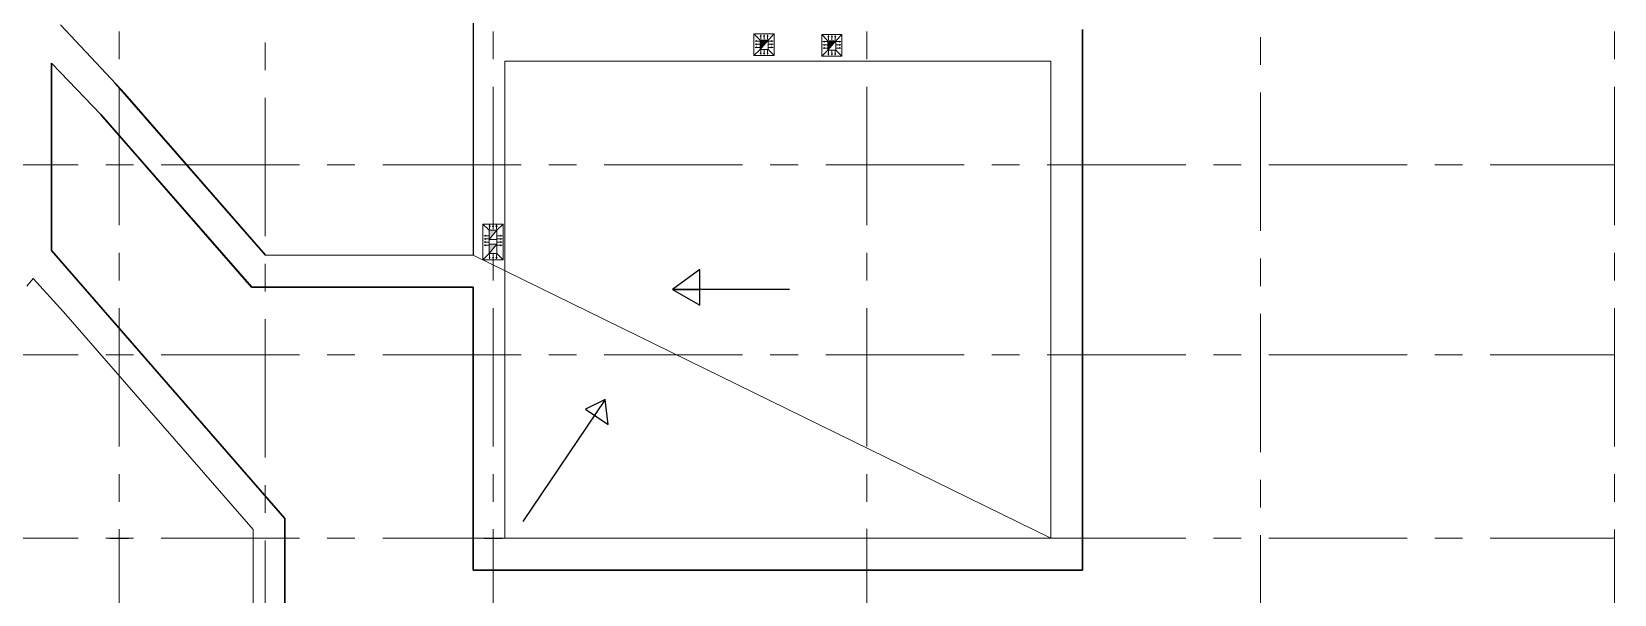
# Model space of a CAD drawing. Header units: millimetres. Extents: x -689206 to 4969298, y -1019800 to 703299.
# Drawn here: x 468874 to 494281, y -80608 to -71570 of the extents above; entities that cross this region are included whole.
import ezdxf

# ---------------------------------------------------------------- set-up
doc = ezdxf.new("R2010")
doc.units = ezdxf.units.MM
doc.linetypes.add('осеваяX2', pattern=[101.6, 63.5, -12.7, 12.7, -12.7])
doc.layers.add('кровля', color=211, linetype='Continuous')
doc.layers.add('четотам', color=7, linetype='Continuous')
for name, color, linetype, lineweight in [('несущие', 7, 'Continuous', 30), ('РАЗМЕРЫ', 7, 'Continuous', 9), ('стены', 7, 'Continuous', 20)]:
    doc.layers.add(name, color=color, linetype=linetype, lineweight=lineweight)

msp = doc.modelspace()

# ---------------------------------------------------------------- hatches: boundary and pattern name
at = {"layer": 'кровля', "lineweight": 15, "true_color": 0x000000}
h = msp.add_hatch(color=18, dxfattribs=at)
h.dxf.hatch_style = 1
h.paths.add_polyline_path([(480577.2, -71644.8), (480585.4, -71644.8), (480577.2, -71621.2)])
h.paths.add_polyline_path([(480569.1, -71644.8), (480577.2, -71644.8), (480577.2, -71621.2)])
h = msp.add_hatch(color=18, dxfattribs=at)
h.dxf.hatch_style = 1
h.paths.add_polyline_path([(480632.5, -71644.8), (480640.6, -71644.8), (480632.5, -71621.2)])
h.paths.add_polyline_path([(480624.4, -71644.8), (480632.5, -71644.8), (480632.5, -71621.2)])
h = msp.add_hatch(color=18, dxfattribs=at)
h.dxf.hatch_style = 1
h.paths.add_polyline_path([(480687.8, -71621.2), (480679.6, -71644.8), (480687.8, -71644.8)])
h.paths.add_polyline_path([(480687.8, -71621.2), (480687.8, -71644.8), (480695.9, -71644.8)])
h = msp.add_hatch(color=18, dxfattribs=at)
h.dxf.hatch_style = 1
h.paths.add_polyline_path([(481664.7, -71654.8), (481672.9, -71654.8), (481664.7, -71631.2)])
h.paths.add_polyline_path([(481656.6, -71654.8), (481664.7, -71654.8), (481664.7, -71631.2)])
h = msp.add_hatch(color=18, dxfattribs=at)
h.dxf.hatch_style = 1
h.paths.add_polyline_path([(481720, -71654.8), (481728.1, -71654.8), (481720, -71631.2)])
h.paths.add_polyline_path([(481711.9, -71654.8), (481720, -71654.8), (481720, -71631.2)])
h = msp.add_hatch(color=18, dxfattribs=at)
h.dxf.hatch_style = 1
h.paths.add_polyline_path([(481775.3, -71631.2), (481767.1, -71654.8), (481775.3, -71654.8)])
h.paths.add_polyline_path([(481775.3, -71631.2), (481775.3, -71654.8), (481783.4, -71654.8)])
h = msp.add_hatch(color=18, dxfattribs=at)
h.dxf.hatch_style = 1
h.paths.add_polyline_path([(480488.5, -71720.5), (480512.2, -71728.7), (480512.2, -71720.5)])
h.paths.add_polyline_path([(480488.5, -71720.5), (480512.2, -71720.5), (480512.2, -71712.4)])
h = msp.add_hatch(color=18, dxfattribs=at)
h.dxf.hatch_style = 1
h.paths.add_polyline_path([(480488.5, -71771.8), (480512.2, -71779.9), (480512.2, -71771.8)])
h.paths.add_polyline_path([(480488.5, -71771.8), (480512.2, -71771.8), (480512.2, -71763.7)])
h = msp.add_hatch(color=18, dxfattribs=at)
h.dxf.hatch_style = 1
h.paths.add_polyline_path([(480512.2, -71823), (480512.2, -71814.9), (480488.5, -71823)])
h.paths.add_polyline_path([(480512.2, -71831.2), (480512.2, -71823), (480488.5, -71823)])
h = msp.add_hatch(color=18, dxfattribs=at)
h.dxf.hatch_style = 1
h.paths.add_polyline_path([(480752.8, -71720.5), (480752.8, -71728.7), (480776.5, -71720.5)])
h.paths.add_polyline_path([(480752.8, -71712.4), (480752.8, -71720.5), (480776.5, -71720.5)])
h = msp.add_hatch(color=18, dxfattribs=at)
h.dxf.hatch_style = 1
h.paths.add_polyline_path([(480752.8, -71771.8), (480752.8, -71779.9), (480776.5, -71771.8)])
h.paths.add_polyline_path([(480752.8, -71763.7), (480752.8, -71771.8), (480776.5, -71771.8)])
h = msp.add_hatch(color=18, dxfattribs=at)
h.dxf.hatch_style = 1
h.paths.add_polyline_path([(480776.5, -71823), (480752.8, -71814.9), (480752.8, -71823)])
h.paths.add_polyline_path([(480776.5, -71823), (480752.8, -71823), (480752.8, -71831.2)])
h = msp.add_hatch(color=18, dxfattribs=at)
h.dxf.hatch_style = 1
h.paths.add_polyline_path([(481576, -71730.5), (481599.7, -71738.7), (481599.7, -71730.5)])
h.paths.add_polyline_path([(481576, -71730.5), (481599.7, -71730.5), (481599.7, -71722.4)])
h = msp.add_hatch(color=18, dxfattribs=at)
h.dxf.hatch_style = 1
h.paths.add_polyline_path([(481576, -71781.8), (481599.7, -71789.9), (481599.7, -71781.8)])
h.paths.add_polyline_path([(481576, -71781.8), (481599.7, -71781.8), (481599.7, -71773.7)])
h = msp.add_hatch(color=18, dxfattribs=at)
h.dxf.hatch_style = 1
h.paths.add_polyline_path([(481599.7, -71833), (481599.7, -71824.9), (481576, -71833)])
h.paths.add_polyline_path([(481599.7, -71841.2), (481599.7, -71833), (481576, -71833)])
h = msp.add_hatch(color=18, dxfattribs=at)
h.dxf.hatch_style = 1
h.paths.add_polyline_path([(481840.3, -71730.5), (481840.3, -71738.7), (481864, -71730.5)])
h.paths.add_polyline_path([(481840.3, -71722.4), (481840.3, -71730.5), (481864, -71730.5)])
h = msp.add_hatch(color=18, dxfattribs=at)
h.dxf.hatch_style = 1
h.paths.add_polyline_path([(481840.3, -71781.8), (481840.3, -71789.9), (481864, -71781.8)])
h.paths.add_polyline_path([(481840.3, -71773.7), (481840.3, -71781.8), (481864, -71781.8)])
h = msp.add_hatch(color=18, dxfattribs=at)
h.dxf.hatch_style = 1
h.paths.add_polyline_path([(481864, -71833), (481840.3, -71824.9), (481840.3, -71833)])
h.paths.add_polyline_path([(481864, -71833), (481840.3, -71833), (481840.3, -71841.2)])
h = msp.add_hatch(color=18, dxfattribs=at)
h.dxf.hatch_style = 1
h.paths.add_polyline_path([(480577.2, -71938.8), (480585.4, -71915.2), (480577.2, -71915.2)])
h.paths.add_polyline_path([(480577.2, -71938.8), (480577.2, -71915.2), (480569.1, -71915.2)])
h = msp.add_hatch(color=18, dxfattribs=at)
h.dxf.hatch_style = 1
h.paths.add_polyline_path([(480632.5, -71938.8), (480640.6, -71915.2), (480632.5, -71915.2)])
h.paths.add_polyline_path([(480632.5, -71938.8), (480632.5, -71915.2), (480624.4, -71915.2)])
h = msp.add_hatch(color=18, dxfattribs=at)
h.dxf.hatch_style = 1
h.paths.add_polyline_path([(480687.8, -71915.2), (480679.6, -71915.2), (480687.8, -71938.8)])
h.paths.add_polyline_path([(480695.9, -71915.2), (480687.8, -71915.2), (480687.8, -71938.8)])
h = msp.add_hatch(color=18, dxfattribs=at)
h.dxf.hatch_style = 1
h.paths.add_polyline_path([(481672.9, -71925.2), (481664.7, -71925.2), (481664.7, -71948.8)])
h.paths.add_polyline_path([(481664.7, -71925.2), (481656.6, -71925.2), (481664.7, -71948.8)])
h = msp.add_hatch(color=18, dxfattribs=at)
h.dxf.hatch_style = 1
h.paths.add_polyline_path([(481728.1, -71925.2), (481720, -71925.2), (481720, -71948.8)])
h.paths.add_polyline_path([(481720, -71925.2), (481711.9, -71925.2), (481720, -71948.8)])
h = msp.add_hatch(color=18, dxfattribs=at)
h.dxf.hatch_style = 1
h.paths.add_polyline_path([(481775.3, -71925.2), (481767.1, -71925.2), (481775.3, -71948.8)])
h.paths.add_polyline_path([(481783.4, -71925.2), (481775.3, -71925.2), (481775.3, -71948.8)])
at = {"layer": 'кровля', "lineweight": 15}
h = msp.add_hatch(color=7, dxfattribs=at)
h.dxf.hatch_style = 1
h.paths.add_polyline_path([(476225.8, -74698.6), (476233.9, -74698.6), (476225.8, -74674.9)])
h.paths.add_polyline_path([(476217.6, -74698.6), (476225.8, -74698.6), (476225.8, -74674.9)])
h = msp.add_hatch(color=7, dxfattribs=at)
h.dxf.hatch_style = 1
h.paths.add_polyline_path([(476281.1, -74698.6), (476289.2, -74698.6), (476281.1, -74674.9)])
h.paths.add_polyline_path([(476272.9, -74698.6), (476281.1, -74698.6), (476281.1, -74674.9)])
h = msp.add_hatch(color=7, dxfattribs=at)
h.dxf.hatch_style = 1
h.paths.add_polyline_path([(476336.3, -74674.9), (476328.2, -74698.6), (476336.3, -74698.6)])
h.paths.add_polyline_path([(476336.3, -74674.9), (476336.3, -74698.6), (476344.5, -74698.6)])
h = msp.add_hatch(color=7, dxfattribs=at)
h.dxf.hatch_style = 1
h.paths.add_polyline_path([(476137.1, -74849.2), (476160.7, -74857.4), (476160.7, -74849.2)])
h.paths.add_polyline_path([(476137.1, -74849.2), (476160.7, -74849.2), (476160.7, -74841.1)])
h = msp.add_hatch(color=7, dxfattribs=at)
h.dxf.hatch_style = 1
h.paths.add_polyline_path([(476137.1, -74899), (476160.7, -74907.2), (476160.7, -74899)])
h.paths.add_polyline_path([(476137.1, -74899), (476160.7, -74899), (476160.7, -74890.9)])
h = msp.add_hatch(color=7, dxfattribs=at)
h.dxf.hatch_style = 1
h.paths.add_polyline_path([(476137.1, -74950.3), (476160.7, -74958.4), (476160.7, -74950.3)])
h.paths.add_polyline_path([(476137.1, -74950.3), (476160.7, -74950.3), (476160.7, -74942.1)])
h = msp.add_hatch(color=7, dxfattribs=at)
h.dxf.hatch_style = 1
h.paths.add_polyline_path([(476401.4, -74849.2), (476401.4, -74857.4), (476425, -74849.2)])
h.paths.add_polyline_path([(476401.4, -74841.1), (476401.4, -74849.2), (476425, -74849.2)])
h = msp.add_hatch(color=7, dxfattribs=at)
h.dxf.hatch_style = 1
h.paths.add_polyline_path([(476401.4, -74899), (476401.4, -74907.2), (476425, -74899)])
h.paths.add_polyline_path([(476401.4, -74890.9), (476401.4, -74899), (476425, -74899)])
h = msp.add_hatch(color=7, dxfattribs=at)
h.dxf.hatch_style = 1
h.paths.add_polyline_path([(476401.4, -74950.3), (476401.4, -74958.4), (476425, -74950.3)])
h.paths.add_polyline_path([(476401.4, -74942.1), (476401.4, -74950.3), (476425, -74950.3)])
h = msp.add_hatch(color=7, dxfattribs=at)
h.dxf.hatch_style = 1
h.paths.add_polyline_path([(476160.7, -75001.5), (476160.7, -74993.4), (476137.1, -75001.5)])
h.paths.add_polyline_path([(476160.7, -75009.7), (476160.7, -75001.5), (476137.1, -75001.5)])
h = msp.add_hatch(color=7, dxfattribs=at)
h.dxf.hatch_style = 1
h.paths.add_polyline_path([(476225.8, -75218.8), (476233.9, -75195.2), (476225.8, -75195.2)])
h.paths.add_polyline_path([(476225.8, -75218.8), (476225.8, -75195.2), (476217.6, -75195.2)])
h = msp.add_hatch(color=7, dxfattribs=at)
h.dxf.hatch_style = 1
h.paths.add_polyline_path([(476281.1, -75218.8), (476289.2, -75195.2), (476281.1, -75195.2)])
h.paths.add_polyline_path([(476281.1, -75218.8), (476281.1, -75195.2), (476272.9, -75195.2)])
h = msp.add_hatch(color=7, dxfattribs=at)
h.dxf.hatch_style = 1
h.paths.add_polyline_path([(476336.3, -75195.2), (476328.2, -75195.2), (476336.3, -75218.8)])
h.paths.add_polyline_path([(476344.5, -75195.2), (476336.3, -75195.2), (476336.3, -75218.8)])
h = msp.add_hatch(color=7, dxfattribs=at)
h.dxf.hatch_style = 1
h.paths.add_polyline_path([(476425, -75001.5), (476401.4, -74993.4), (476401.4, -75001.5)])
h.paths.add_polyline_path([(476425, -75001.5), (476401.4, -75001.5), (476401.4, -75009.7)])
at = {"layer": 'РАЗМЕРЫ', "lineweight": 20, "ltscale": 150}
h = msp.add_hatch(color=256, dxfattribs=at)
h.dxf.hatch_style = 1
h.paths.add_polyline_path([(480695, -71705), (480570, -71705), (480570, -71855)])
h = msp.add_hatch(color=256, dxfattribs=at)
h.dxf.hatch_style = 1
h.paths.add_polyline_path([(481782.5, -71715), (481657.5, -71715), (481657.5, -71865)])
h = msp.add_hatch(color=256, dxfattribs=at)
h.dxf.hatch_style = 1
h.paths.add_polyline_path([(476343.6, -74760), (476218.6, -74760), (476218.6, -74910)])
h.paths.add_polyline_path([(476343.6, -74983.7), (476218.6, -74983.7), (476218.6, -75133.7)])

# ---------------------------------------------------------------- linework, layer by layer
at = {"layer": 'кровля', "color": 18, "lineweight": 15, "true_color": 0x000000}
for p, q in [((480570, -71705), (480470, -71605)), ((480577.2, -71621.2), (480569.1, -71644.8)), ((480569.1, -71644.8), (480577.2, -71644.8)), ((480577.2, -71691.2), (480577.2, -71621.2)), ((480577.2, -71621.2), (480585.4, -71644.8)), ((480585.4, -71644.8), (480577.2, -71644.8)), ((480632.5, -71621.2), (480624.4, -71644.8)), ((480624.4, -71644.8), (480632.5, -71644.8)), ((480632.5, -71691.2), (480632.5, -71621.2)), ((480632.5, -71621.2), (480640.6, -71644.8)), ((480640.6, -71644.8), (480632.5, -71644.8)), ((480687.8, -71621.2), (480679.6, -71644.8)), ((480679.6, -71644.8), (480687.8, -71644.8)), ((480687.8, -71691.2), (480687.8, -71621.2)), ((480687.8, -71621.2), (480695.9, -71644.8)), ((480695.9, -71644.8), (480687.8, -71644.8)), ((480695, -71705), (480795, -71605)), ((481657.5, -71715), (481557.5, -71615)), ((481664.7, -71631.2), (481656.6, -71654.8)), ((481664.7, -71701.2), (481664.7, -71631.2)), ((481664.7, -71631.2), (481672.9, -71654.8)), ((481720, -71631.2), (481711.9, -71654.8)), ((481720, -71701.2), (481720, -71631.2)), ((481720, -71631.2), (481728.1, -71654.8)), ((481775.3, -71631.2), (481767.1, -71654.8)), ((481775.3, -71701.2), (481775.3, -71631.2)), ((481775.3, -71631.2), (481783.4, -71654.8)), ((481782.5, -71715), (481882.5, -71615)), ((480570, -71855), (480470, -71955)), ((480488.5, -71720.5), (480512.2, -71712.4)), ((480558.5, -71720.5), (480488.5, -71720.5)), ((480488.5, -71720.5), (480512.2, -71728.7)), ((480488.5, -71771.8), (480512.2, -71763.7)), ((480558.5, -71771.8), (480488.5, -71771.8)), ((480488.5, -71771.8), (480512.2, -71779.9)), ((480488.5, -71823), (480512.2, -71814.9)), ((480558.5, -71823), (480488.5, -71823)), ((480488.5, -71823), (480512.2, -71831.2)), ((480512.2, -71712.4), (480512.2, -71720.5)), ((480512.2, -71728.7), (480512.2, -71720.5)), ((480512.2, -71763.7), (480512.2, -71771.8)), ((480512.2, -71779.9), (480512.2, -71771.8)), ((480512.2, -71814.9), (480512.2, -71823)), ((480512.2, -71831.2), (480512.2, -71823)), ((480577.2, -71868.8), (480577.2, -71938.8)), ((480632.5, -71868.8), (480632.5, -71938.8)), ((480687.8, -71868.8), (480687.8, -71938.8)), ((480695, -71855), (480795, -71955)), ((480706.5, -71720.5), (480776.5, -71720.5)), ((480706.5, -71771.8), (480776.5, -71771.8)), ((480706.5, -71823), (480776.5, -71823)), ((480776.5, -71720.5), (480752.8, -71712.4)), ((480752.8, -71712.4), (480752.8, -71720.5)), ((480776.5, -71720.5), (480752.8, -71728.7)), ((480752.8, -71728.7), (480752.8, -71720.5)), ((480776.5, -71771.8), (480752.8, -71763.7)), ((480752.8, -71763.7), (480752.8, -71771.8)), ((480776.5, -71771.8), (480752.8, -71779.9)), ((480752.8, -71779.9), (480752.8, -71771.8)), ((480776.5, -71823), (480752.8, -71814.9)), ((480752.8, -71814.9), (480752.8, -71823)), ((480776.5, -71823), (480752.8, -71831.2)), ((480752.8, -71831.2), (480752.8, -71823)), ((481657.5, -71865), (481557.5, -71965)), ((481576, -71730.5), (481599.7, -71722.4)), ((481646, -71730.5), (481576, -71730.5)), ((481576, -71730.5), (481599.7, -71738.7)), ((481576, -71781.8), (481599.7, -71773.7)), ((481646, -71781.8), (481576, -71781.8)), ((481576, -71781.8), (481599.7, -71789.9)), ((481576, -71833), (481599.7, -71824.9)), ((481646, -71833), (481576, -71833)), ((481576, -71833), (481599.7, -71841.2)), ((481599.7, -71722.4), (481599.7, -71730.5)), ((481599.7, -71738.7), (481599.7, -71730.5)), ((481599.7, -71773.7), (481599.7, -71781.8)), ((481599.7, -71789.9), (481599.7, -71781.8)), ((481599.7, -71824.9), (481599.7, -71833)), ((481599.7, -71841.2), (481599.7, -71833)), ((481656.6, -71654.8), (481664.7, -71654.8)), ((481672.9, -71654.8), (481664.7, -71654.8)), ((481664.7, -71878.8), (481664.7, -71948.8)), ((481711.9, -71654.8), (481720, -71654.8)), ((481728.1, -71654.8), (481720, -71654.8)), ((481720, -71878.8), (481720, -71948.8)), ((481767.1, -71654.8), (481775.3, -71654.8)), ((481783.4, -71654.8), (481775.3, -71654.8)), ((481775.3, -71878.8), (481775.3, -71948.8)), ((481782.5, -71865), (481882.5, -71965)), ((481794, -71730.5), (481864, -71730.5)), ((481794, -71781.8), (481864, -71781.8)), ((481794, -71833), (481864, -71833)), ((481864, -71730.5), (481840.3, -71722.4)), ((481840.3, -71722.4), (481840.3, -71730.5)), ((481864, -71730.5), (481840.3, -71738.7)), ((481840.3, -71738.7), (481840.3, -71730.5)), ((481864, -71781.8), (481840.3, -71773.7)), ((481840.3, -71773.7), (481840.3, -71781.8)), ((481864, -71781.8), (481840.3, -71789.9)), ((481840.3, -71789.9), (481840.3, -71781.8)), ((481864, -71833), (481840.3, -71824.9)), ((481840.3, -71824.9), (481840.3, -71833)), ((481864, -71833), (481840.3, -71841.2)), ((481840.3, -71841.2), (481840.3, -71833)), ((480577.2, -71938.8), (480569.1, -71915.2)), ((480569.1, -71915.2), (480577.2, -71915.2)), ((480577.2, -71938.8), (480585.4, -71915.2)), ((480585.4, -71915.2), (480577.2, -71915.2)), ((480632.5, -71938.8), (480624.4, -71915.2)), ((480624.4, -71915.2), (480632.5, -71915.2)), ((480632.5, -71938.8), (480640.6, -71915.2)), ((480640.6, -71915.2), (480632.5, -71915.2)), ((480687.8, -71938.8), (480679.6, -71915.2)), ((480679.6, -71915.2), (480687.8, -71915.2)), ((480687.8, -71938.8), (480695.9, -71915.2)), ((480695.9, -71915.2), (480687.8, -71915.2)), ((481664.7, -71948.8), (481656.6, -71925.2)), ((481656.6, -71925.2), (481664.7, -71925.2)), ((481664.7, -71948.8), (481672.9, -71925.2)), ((481672.9, -71925.2), (481664.7, -71925.2)), ((481720, -71948.8), (481711.9, -71925.2)), ((481711.9, -71925.2), (481720, -71925.2)), ((481720, -71948.8), (481728.1, -71925.2)), ((481728.1, -71925.2), (481720, -71925.2)), ((481775.3, -71948.8), (481767.1, -71925.2)), ((481767.1, -71925.2), (481775.3, -71925.2)), ((481775.3, -71948.8), (481783.4, -71925.2)), ((481783.4, -71925.2), (481775.3, -71925.2))]:
    msp.add_line(p, q, dxfattribs=at)
at = {"layer": 'кровля', "color": 7, "lineweight": 15}
for p, q in [((476218.6, -74760), (476118.6, -74660)), ((476225.8, -74674.9), (476217.6, -74698.6)), ((476225.8, -74744.9), (476225.8, -74674.9)), ((476225.8, -74674.9), (476233.9, -74698.6)), ((476281.1, -74674.9), (476272.9, -74698.6)), ((476281.1, -74744.9), (476281.1, -74674.9)), ((476281.1, -74674.9), (476289.2, -74698.6)), ((476336.3, -74674.9), (476328.2, -74698.6)), ((476336.3, -74744.9), (476336.3, -74674.9)), ((476336.3, -74674.9), (476344.5, -74698.6)), ((476343.6, -74760), (476443.6, -74660)), ((476137.1, -74849.2), (476160.7, -74841.1)), ((476207.1, -74849.2), (476137.1, -74849.2)), ((476137.1, -74849.2), (476160.7, -74857.4)), ((476137.1, -74899), (476160.7, -74890.9)), ((476207.1, -74899), (476137.1, -74899)), ((476137.1, -74899), (476160.7, -74907.2)), ((476137.1, -74950.3), (476160.7, -74942.1)), ((476160.7, -74841.1), (476160.7, -74849.2)), ((476160.7, -74857.4), (476160.7, -74849.2)), ((476160.7, -74890.9), (476160.7, -74899)), ((476160.7, -74907.2), (476160.7, -74899)), ((476160.7, -74942.1), (476160.7, -74950.3)), ((476217.6, -74698.6), (476225.8, -74698.6)), ((476233.9, -74698.6), (476225.8, -74698.6)), ((476272.9, -74698.6), (476281.1, -74698.6)), ((476289.2, -74698.6), (476281.1, -74698.6)), ((476328.2, -74698.6), (476336.3, -74698.6)), ((476344.5, -74698.6), (476336.3, -74698.6)), ((476355, -74849.2), (476425, -74849.2)), ((476355, -74899), (476425, -74899)), ((476425, -74849.2), (476401.4, -74841.1)), ((476401.4, -74841.1), (476401.4, -74849.2)), ((476425, -74849.2), (476401.4, -74857.4)), ((476401.4, -74857.4), (476401.4, -74849.2)), ((476425, -74899), (476401.4, -74890.9)), ((476401.4, -74890.9), (476401.4, -74899)), ((476425, -74899), (476401.4, -74907.2)), ((476401.4, -74907.2), (476401.4, -74899)), ((476425, -74950.3), (476401.4, -74942.1)), ((476401.4, -74942.1), (476401.4, -74950.3)), ((476218.6, -75133.7), (476118.6, -75233.7)), ((476207.1, -74950.3), (476137.1, -74950.3)), ((476137.1, -74950.3), (476160.7, -74958.4)), ((476137.1, -75001.5), (476160.7, -74993.4)), ((476207.1, -75001.5), (476137.1, -75001.5)), ((476137.1, -75001.5), (476160.7, -75009.7)), ((476160.7, -74958.4), (476160.7, -74950.3)), ((476160.7, -74993.4), (476160.7, -75001.5)), ((476160.7, -75009.7), (476160.7, -75001.5)), ((476225.8, -75218.8), (476217.6, -75195.2)), ((476217.6, -75195.2), (476225.8, -75195.2)), ((476225.8, -75148.8), (476225.8, -75218.8)), ((476225.8, -75218.8), (476233.9, -75195.2)), ((476233.9, -75195.2), (476225.8, -75195.2)), ((476281.1, -75218.8), (476272.9, -75195.2)), ((476272.9, -75195.2), (476281.1, -75195.2)), ((476281.1, -75148.8), (476281.1, -75218.8)), ((476281.1, -75218.8), (476289.2, -75195.2)), ((476289.2, -75195.2), (476281.1, -75195.2)), ((476336.3, -75218.8), (476328.2, -75195.2)), ((476328.2, -75195.2), (476336.3, -75195.2)), ((476336.3, -75148.8), (476336.3, -75218.8)), ((476336.3, -75218.8), (476344.5, -75195.2)), ((476344.5, -75195.2), (476336.3, -75195.2)), ((476343.6, -75133.7), (476443.6, -75233.7)), ((476355, -74950.3), (476425, -74950.3)), ((476355, -75001.5), (476425, -75001.5)), ((476425, -74950.3), (476401.4, -74958.4)), ((476401.4, -74958.4), (476401.4, -74950.3)), ((476425, -75001.5), (476401.4, -74993.4)), ((476401.4, -74993.4), (476401.4, -75001.5)), ((476425, -75001.5), (476401.4, -75009.7)), ((476401.4, -75009.7), (476401.4, -75001.5))]:
    msp.add_line(p, q, dxfattribs=at)
at = {"layer": 'кровля', "color": 18, "lineweight": 15, "true_color": 0x000000}
for points in [[(480470, -71605), (480795, -71605), (480795, -71955), (480470, -71955)], [(481557.5, -71615), (481882.5, -71615), (481882.5, -71965), (481557.5, -71965)], [(480570, -71705), (480695, -71705), (480695, -71855), (480570, -71855)], [(481657.5, -71715), (481782.5, -71715), (481782.5, -71865), (481657.5, -71865)]]:
    msp.add_lwpolyline(points, close=True, dxfattribs=at)
at = {"layer": 'кровля', "color": 7, "lineweight": 15}
for points in [[(476118.6, -74660), (476443.6, -74660), (476443.6, -75233.7), (476118.6, -75233.7)], [(476218.6, -74760), (476343.6, -74760), (476343.6, -75133.7), (476218.6, -75133.7)]]:
    msp.add_lwpolyline(points, close=True, dxfattribs=at)
at = {"layer": 'несущие', "lineweight": 25}
msp.add_line((475960.1, -60687.3), (475960.1, -75161.7), dxfattribs=at)
at = {"layer": 'несущие', "lineweight": 20}
for p, q in [((482510.9, -72044.5), (476469.9, -72044.5)), ((476470.1, -72044.5), (476470.1, -75161.7))]:
    msp.add_line(p, q, dxfattribs=at)
at = {"layer": 'несущие', "lineweight": 30}
msp.add_line((469190.9, -74373.1), (469191.2, -75084.8), dxfattribs=at)
at = {"layer": 'РАЗМЕРЫ', "linetype": 'ByBlock', "lineweight": 20}
for p, q in [((470148.2, -72327.2), (469337, -71458.7)), ((468798.6, -75660.5), (468899.7, -75533.6)), ((469384.1, -76068.4), (468899.7, -75533.6))]:
    msp.add_line(p, q, dxfattribs=at)
at = {"layer": 'РАЗМЕРЫ', "linetype": 'ByBlock', "lineweight": 30}
for p, q in [((469190.9, -74373.1), (469190.9, -72073.5)), ((469336.5, -72224.9), (469190.9, -72073.5)), ((469986.8, -72901.2), (469336.5, -72224.9))]:
    msp.add_line(p, q, dxfattribs=at)
at = {"layer": 'РАЗМЕРЫ', "lineweight": 20}
for p, q in [((470148.2, -72327.2), (470368.5, -72563.1)), ((470368.5, -72563.1), (472636, -75161.7))]:
    msp.add_line(p, q, dxfattribs=at)
at = {"layer": 'РАЗМЕРЫ', "lineweight": 30}
for p, q in [((469986.8, -72901.2), (472404.2, -75671.7)), ((470019.6, -72937.7), (472404.2, -75670.5)), ((475960.2, -75671.7), (472404.2, -75671.7))]:
    msp.add_line(p, q, dxfattribs=at)
at = {"layer": 'РАЗМЕРЫ', "lineweight": 20, "ltscale": 150}
msp.add_line((475960.1, -75161.7), (485233, -79707.8), dxfattribs=at)
at = {"layer": 'РАЗМЕРЫ', "lineweight": 25, "ltscale": 150}
for p, q in [((479600, -75387.8), (479163.9, -75710)), ((479600, -75710), (479600, -75387.8)), ((481041, -75710), (479163.9, -75710)), ((479163.9, -75710), (479600, -75710)), ((479163.9, -75710), (479600, -75961.8)), ((479600, -75961.8), (479600, -75710)), ((478080.2, -77479.1), (476759.6, -79435.6)), ((478080.2, -77479.1), (477764.6, -77632.9)), ((478129.6, -77879.3), (478080.2, -77479.1)), ((477764.6, -77632.9), (478129.6, -77879.3))]:
    msp.add_line(p, q, dxfattribs=at)
at = {"layer": 'стены', "linetype": 'осеваяX2', "lineweight": 18, "ltscale": 35}
for p, q in [((470281.1, -47562.3), (470281.1, -91709.8)), ((472621.2, -47740.3), (472621.2, -92651.7)), ((476281.1, -47562.3), (476281.1, -92651.7)), ((482281.1, -47562.3), (482281.1, -92651.7)), ((488602.4, -47654.1), (488602.4, -92743.5)), ((494281.1, -47562.3), (494281.1, -91709.8)), ((428281.1, -73707.8), (494281.1, -73707.8)), ((428281.1, -76759.8), (494281.1, -76759.8)), ((428281.1, -79707.8), (494281.1, -79707.8))]:
    msp.add_line(p, q, dxfattribs=at)
at = {"layer": 'стены', "lineweight": 30}
for p, q in [((485743, -71534.5), (485743, -80217.8)), ((470019.6, -72937.7), (471950.5, -75150.6)), ((470019.6, -72937.7), (471960.2, -75161.7)), ((472941.2, -79390.3), (469191.2, -75084.8)), ((472404.2, -75671.7), (475960.2, -75671.7)), ((475960.2, -77424.5), (475960.2, -75671.7)), ((475960.2, -80217.8), (475960.2, -77424.5)), ((472941.2, -87519.8), (472941.2, -79390.3)), ((485743, -80217.8), (475960.2, -80217.8))]:
    msp.add_line(p, q, dxfattribs=at)
at = {"layer": 'стены', "lineweight": 20}
for p, q in [((482510.9, -72044.5), (485233, -72044.5)), ((485233, -79707.8), (485233, -72044.5)), ((470205.6, -72387.5), (470217.5, -72403.3)), ((470217.5, -72403.3), (472624.1, -75161.7)), ((475960.1, -75161.7), (472624.1, -75161.7)), ((476470.1, -79709.8), (476470.1, -75161.7)), ((472431.2, -79566.8), (469384.1, -76068.4)), ((472431.2, -87009.8), (472431.2, -79566.8)), ((476470.2, -79707.8), (485233, -79707.8))]:
    msp.add_line(p, q, dxfattribs=at)
at = {"layer": 'стены'}
for p, q in [((472941.2, -79390.2), (469191.2, -75084.8)), ((470131.1, -79709.8), (470431.1, -79709.8)), ((470281.1, -79859.8), (470281.1, -79559.8)), ((476131.1, -79709.8), (476431.1, -79709.8)), ((476281.1, -79859.8), (476281.1, -79559.8)), ((482131.1, -79707.8), (482431.1, -79707.8)), ((482281.1, -79857.8), (482281.1, -79557.8))]:
    msp.add_line(p, q, dxfattribs=at)
at = {"layer": 'четотам', "color": 18, "lineweight": 15, "true_color": 0x000000}
for points in [[(480570, -71855), (480570, -71705), (480695, -71705), (480695, -71855), (480570, -71855), (480695, -71705)], [(480570, -71855), (480570, -71705), (480695, -71705), (480695, -71855), (480570, -71855), (480695, -71705)], [(481657.5, -71865), (481657.5, -71715), (481782.5, -71715), (481782.5, -71865), (481657.5, -71865), (481782.5, -71715)], [(481657.5, -71865), (481657.5, -71715), (481782.5, -71715), (481782.5, -71865), (481657.5, -71865), (481782.5, -71715)]]:
    msp.add_lwpolyline(points, dxfattribs=at)
at = {"layer": 'четотам', "color": 7, "lineweight": 15}
for points in [[(476218.6, -74910), (476218.6, -74760), (476343.6, -74760), (476343.6, -74910), (476218.6, -74910), (476343.6, -74760)], [(476218.6, -75133.7), (476218.6, -74983.7), (476343.6, -74983.7), (476343.6, -75133.7), (476218.6, -75133.7), (476343.6, -74983.7)]]:
    msp.add_lwpolyline(points, dxfattribs=at)

doc.saveas('drawing.dxf')
